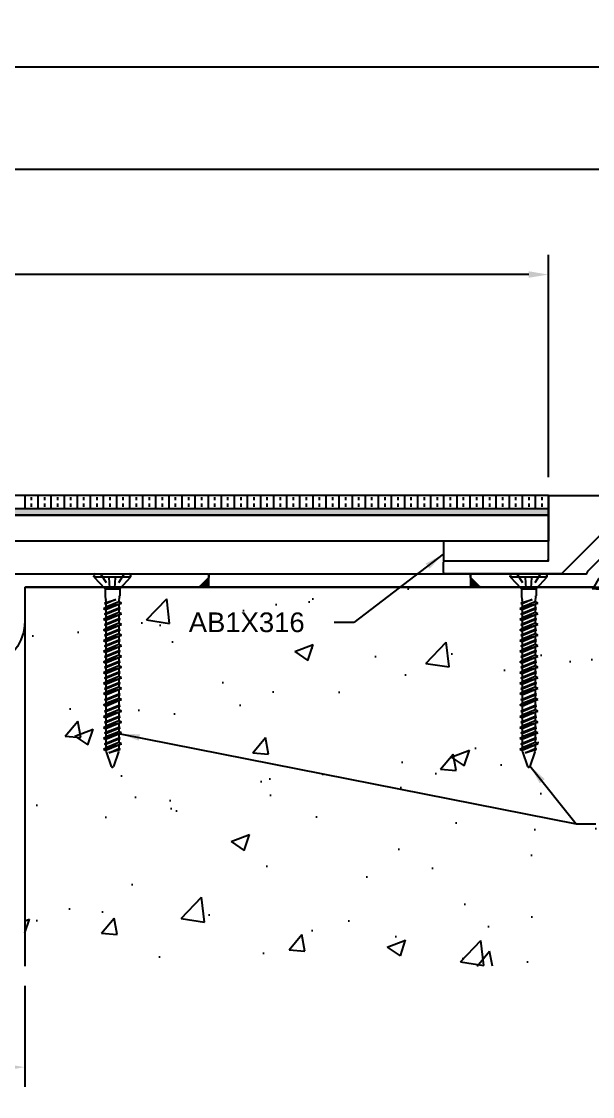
# Model space of a CAD drawing. Header units: inches. Extents: x -3.9 to 54.7, y -1.4 to 10.7.
# Drawn here: x 16.82 to 22.28, y -1.24 to 9.02 of the extents above; entities that cross this region are included whole.
import ezdxf

# ---------------------------------------------------------------- set-up
doc = ezdxf.new("R2010")
doc.units = ezdxf.units.IN
doc.header["$MEASUREMENT"] = 0
doc.linetypes.add('DASHED', pattern=[0.75, 0.5, -0.25])
for name, color, linetype in [('Anchors', 4, 'Continuous'), ('Conditions', 1, 'Continuous'), ('Dimensions', 3, 'Continuous'), ('Metals', 7, 'Continuous'), ('Text', 2, 'Continuous')]:
    doc.layers.add(name, color=color, linetype=linetype)
doc.styles.add('ARIAL', font='arial.ttf')
doc.dimstyles.new('Arial', dxfattribs={"dimscale": 1.5, "dimtxt": 0.125, "dimasz": 0.125, "dimexe": 0.125, "dimexo": 0.125, "dimgap": 0.125, "dimtad": 0, "dimtih": 1, "dimtoh": 1, "dimdec": 4, "dimzin": 0, "dimdsep": 46, "dimlunit": 4, "dimtxsty": 'ARIAL', "dimcen": 0.125, "dimadec": 0, "dimazin": 0, "dimtfac": 1, "dimtdec": 4, "dimtofl": 0, "dimtmove": 0, "dimatfit": 3, "dimfxl": 0, "dimfrac": 2, "dimtolj": 1, "dimtzin": 0, "dimarcsym": 0})

# ---------------------------------------------------------------- blocks, each defined once
blk = doc.blocks.new('*D12')
at = {"layer": 'Defpoints', "color": 0}
for p in [(6.854, 0), (16.854, 0), (16.854, -0.965)]:
    blk.add_point(p, dxfattribs=at)
at = {"layer": 'Dimensions', "color": 0, "lineweight": -2}
for p, q in [((6.854, -0.188), (6.854, -1.153)), ((16.854, -0.188), (16.854, -1.153)), ((7.041, -0.965), (11.136, -0.965)), ((16.666, -0.965), (12.586, -0.965))]:
    blk.add_line(p, q, dxfattribs=at)
at = {"layer": 'Dimensions', "color": 0}
for points in [[(7.041, -0.934), (7.041, -0.997), (6.854, -0.965)], [(16.666, -0.934), (16.666, -0.997), (16.854, -0.965)]]:
    blk.add_solid(points, dxfattribs=at)
at = {"layer": 'Dimensions', "color": 0, "insert": (11.861, -0.965), "char_height": 0.1875, "attachment_point": 5, "style": 'ARIAL'}
blk.add_mtext('\\A1;10"\\P [254mm]', dxfattribs=at)
blk = doc.blocks.new('*D13')
at = {"layer": 'Defpoints', "color": 0}
for p in [(23.454, 8.579), (0.254, 4.482), (23.454, 4.482)]:
    blk.add_point(p, dxfattribs=at)
at = {"layer": 'Dimensions', "color": 0, "lineweight": -2}
for p, q in [((0.254, 4.67), (0.254, 8.766)), ((23.454, 4.67), (23.454, 8.766)), ((0.442, 8.579), (11.122, 8.579)), ((23.266, 8.579), (12.706, 8.579))]:
    blk.add_line(p, q, dxfattribs=at)
at = {"layer": 'Dimensions', "color": 0}
for points in [[(0.442, 8.61), (0.442, 8.548), (0.254, 8.579)], [(23.266, 8.61), (23.266, 8.548), (23.454, 8.579)]]:
    blk.add_solid(points, dxfattribs=at)
at = {"layer": 'Dimensions', "color": 0, "insert": (11.914, 8.579), "char_height": 0.1875, "attachment_point": 5, "style": 'ARIAL'}
blk.add_mtext('\\A1;1\'-11 3/16"\\P [589mm]', dxfattribs=at)
blk = doc.blocks.new('A$C63CB1885')
for p, q in [((-0.176, 0), (-0.175, 0.018)), ((-0.176, 0), (0.176, 0)), ((-0.176, 0), (-0.07, -0.113)), ((-0.163, 0.029), (0.163, 0.029)), ((0.07, -0.113), (0.176, 0)), ((0.176, 0), (0.175, 0.018)), ((-0.07, -0.113), (0.07, -0.113)), ((-0.07, -0.113), (-0.07, -0.18)), ((-0.069, -0.189), (-0.063, -0.215)), ((0.069, -0.189), (0.063, -0.215)), ((0.07, -0.113), (0.07, -0.18)), ((-0.086, -0.302), (0.086, -0.251)), ((-0.086, -0.302), (-0.062, -0.289)), ((-0.086, -0.302), (-0.062, -0.315)), ((-0.074, -0.251), (0.032, -0.215)), ((-0.074, -0.251), (-0.062, -0.245)), ((-0.074, -0.251), (-0.062, -0.257)), ((-0.074, -0.353), (0.074, -0.302)), ((-0.062, -0.245), (0.032, -0.215)), ((0.032, -0.215), (-0.062, -0.257)), ((-0.062, -0.225), (-0.062, -0.245)), ((0.062, -0.238), (-0.062, -0.289)), ((-0.062, -0.257), (-0.062, -0.289)), ((0.062, -0.264), (-0.062, -0.315)), ((-0.062, -0.346), (0.062, -0.296)), ((0.062, -0.225), (0.062, -0.238)), ((0.086, -0.251), (0.062, -0.238)), ((0.086, -0.251), (0.062, -0.264)), ((0.062, -0.264), (0.062, -0.296)), ((0.074, -0.302), (0.062, -0.296)), ((0.074, -0.302), (0.062, -0.308)), ((-0.086, -0.403), (0.086, -0.353)), ((-0.086, -0.403), (-0.062, -0.391)), ((-0.086, -0.403), (-0.062, -0.416)), ((-0.074, -0.353), (-0.062, -0.346)), ((-0.074, -0.353), (-0.062, -0.359)), ((-0.074, -0.454), (0.074, -0.403)), ((0.062, -0.308), (-0.062, -0.359)), ((-0.062, -0.315), (-0.062, -0.346)), ((0.062, -0.34), (-0.062, -0.391)), ((-0.062, -0.359), (-0.062, -0.391)), ((0.062, -0.366), (-0.062, -0.416)), ((-0.062, -0.448), (0.062, -0.397)), ((0.062, -0.41), (-0.062, -0.46)), ((0.062, -0.308), (0.062, -0.34)), ((0.086, -0.353), (0.062, -0.34)), ((0.086, -0.353), (0.062, -0.366)), ((0.062, -0.366), (0.062, -0.397)), ((0.074, -0.403), (0.062, -0.397)), ((0.074, -0.403), (0.062, -0.41)), ((0.062, -0.41), (0.062, -0.441)), ((-0.086, -0.505), (0.086, -0.454)), ((-0.086, -0.505), (-0.062, -0.492)), ((-0.086, -0.505), (-0.062, -0.518)), ((-0.074, -0.454), (-0.062, -0.448)), ((-0.074, -0.454), (-0.062, -0.46)), ((-0.074, -0.556), (0.074, -0.505)), ((-0.062, -0.416), (-0.062, -0.448)), ((0.062, -0.441), (-0.062, -0.492)), ((-0.062, -0.46), (-0.062, -0.492)), ((0.062, -0.467), (-0.062, -0.518)), ((-0.062, -0.55), (0.062, -0.499)), ((0.062, -0.511), (-0.062, -0.562)), ((0.086, -0.454), (0.062, -0.441)), ((0.086, -0.454), (0.062, -0.467)), ((0.062, -0.467), (0.062, -0.499)), ((0.074, -0.505), (0.062, -0.499)), ((0.074, -0.505), (0.062, -0.511)), ((0.062, -0.511), (0.062, -0.543)), ((-0.086, -0.607), (0.086, -0.556)), ((-0.086, -0.607), (-0.062, -0.594)), ((-0.086, -0.607), (-0.062, -0.619)), ((-0.074, -0.556), (-0.062, -0.55)), ((-0.074, -0.556), (-0.062, -0.562)), ((-0.074, -0.657), (0.074, -0.607)), ((-0.062, -0.518), (-0.062, -0.55)), ((0.062, -0.543), (-0.062, -0.594)), ((-0.062, -0.562), (-0.062, -0.594)), ((0.062, -0.569), (-0.062, -0.619)), ((-0.062, -0.651), (0.062, -0.6)), ((0.062, -0.613), (-0.062, -0.664)), ((0.086, -0.556), (0.062, -0.543)), ((0.086, -0.556), (0.062, -0.569)), ((0.062, -0.569), (0.062, -0.6)), ((0.074, -0.607), (0.062, -0.6)), ((0.074, -0.607), (0.062, -0.613)), ((0.062, -0.613), (0.062, -0.644)), ((-0.086, -0.708), (0.086, -0.657)), ((-0.086, -0.708), (-0.062, -0.695)), ((-0.086, -0.708), (-0.062, -0.721)), ((-0.074, -0.657), (-0.062, -0.651)), ((-0.074, -0.657), (-0.062, -0.664)), ((-0.074, -0.759), (0.074, -0.708)), ((-0.062, -0.619), (-0.062, -0.651)), ((0.062, -0.644), (-0.062, -0.695)), ((-0.062, -0.664), (-0.062, -0.695)), ((0.062, -0.67), (-0.062, -0.721)), ((-0.062, -0.753), (0.062, -0.702)), ((0.062, -0.714), (-0.062, -0.765)), ((0.086, -0.657), (0.062, -0.644)), ((0.086, -0.657), (0.062, -0.67)), ((0.062, -0.67), (0.062, -0.702)), ((0.074, -0.708), (0.062, -0.702)), ((0.074, -0.708), (0.062, -0.714)), ((0.062, -0.714), (0.062, -0.746)), ((-0.086, -0.81), (0.086, -0.759)), ((-0.086, -0.81), (-0.062, -0.797)), ((-0.086, -0.81), (-0.062, -0.823)), ((-0.074, -0.759), (-0.062, -0.753)), ((-0.074, -0.759), (-0.062, -0.765)), ((-0.074, -0.86), (0.074, -0.81)), ((-0.062, -0.721), (-0.062, -0.753)), ((0.062, -0.746), (-0.062, -0.797)), ((-0.062, -0.765), (-0.062, -0.797)), ((0.062, -0.772), (-0.062, -0.823)), ((-0.062, -0.854), (0.062, -0.804)), ((0.062, -0.816), (-0.062, -0.867)), ((0.086, -0.759), (0.062, -0.746)), ((0.086, -0.759), (0.062, -0.772)), ((0.062, -0.772), (0.062, -0.804)), ((0.074, -0.81), (0.062, -0.804)), ((0.074, -0.81), (0.062, -0.816)), ((0.062, -0.816), (0.062, -0.848)), ((-0.086, -0.911), (0.086, -0.86)), ((-0.086, -0.911), (-0.062, -0.898)), ((-0.086, -0.911), (-0.062, -0.924)), ((-0.074, -0.86), (-0.062, -0.854)), ((-0.074, -0.86), (-0.062, -0.867)), ((-0.074, -0.962), (0.074, -0.911)), ((-0.062, -0.823), (-0.062, -0.854)), ((0.062, -0.848), (-0.062, -0.898)), ((-0.062, -0.867), (-0.062, -0.898)), ((0.062, -0.873), (-0.062, -0.924)), ((-0.062, -0.956), (0.062, -0.905)), ((0.062, -0.917), (-0.062, -0.968)), ((0.086, -0.86), (0.062, -0.848)), ((0.086, -0.86), (0.062, -0.873)), ((0.062, -0.873), (0.062, -0.905)), ((0.074, -0.911), (0.062, -0.905)), ((0.074, -0.911), (0.062, -0.917)), ((0.062, -0.917), (0.062, -0.949)), ((-0.086, -1.013), (0.086, -0.962)), ((-0.086, -1.013), (-0.062, -1)), ((-0.086, -1.013), (-0.062, -1.026)), ((-0.074, -0.962), (-0.062, -0.956)), ((-0.074, -0.962), (-0.062, -0.968)), ((-0.074, -1.064), (0.074, -1.013)), ((-0.062, -0.924), (-0.062, -0.956)), ((0.062, -0.949), (-0.062, -1)), ((-0.062, -0.968), (-0.062, -1)), ((0.062, -0.975), (-0.062, -1.026)), ((-0.062, -1.057), (0.062, -1.007)), ((0.062, -1.019), (-0.062, -1.07)), ((-0.062, -1.026), (-0.062, -1.057)), ((0.086, -0.962), (0.062, -0.949)), ((0.086, -0.962), (0.062, -0.975)), ((0.062, -0.975), (0.062, -1.007)), ((0.074, -1.013), (0.062, -1.007)), ((0.074, -1.013), (0.062, -1.019)), ((0.062, -1.019), (0.062, -1.051)), ((-0.086, -1.114), (0.086, -1.064)), ((-0.086, -1.114), (-0.062, -1.101)), ((-0.086, -1.114), (-0.062, -1.127)), ((-0.074, -1.064), (-0.062, -1.057)), ((-0.074, -1.064), (-0.062, -1.07)), ((-0.074, -1.171), (0.074, -1.121)), ((0.062, -1.051), (-0.062, -1.101)), ((-0.062, -1.07), (-0.062, -1.101)), ((0.062, -1.077), (-0.062, -1.127)), ((-0.062, -1.165), (0.062, -1.115)), ((0.062, -1.127), (-0.062, -1.178)), ((-0.062, -1.127), (-0.062, -1.165)), ((0.086, -1.064), (0.062, -1.051)), ((0.086, -1.064), (0.062, -1.077)), ((0.062, -1.077), (0.062, -1.115)), ((0.074, -1.121), (0.062, -1.115)), ((0.074, -1.121), (0.062, -1.127)), ((0.062, -1.127), (0.062, -1.159)), ((-0.086, -1.222), (0.086, -1.171)), ((-0.086, -1.222), (-0.062, -1.209)), ((-0.086, -1.222), (-0.062, -1.235)), ((-0.074, -1.171), (-0.062, -1.165)), ((-0.074, -1.171), (-0.062, -1.178)), ((-0.074, -1.282), (0.074, -1.231)), ((0.062, -1.159), (-0.062, -1.209)), ((-0.062, -1.178), (-0.062, -1.209)), ((0.062, -1.184), (-0.062, -1.235)), ((-0.062, -1.275), (0.062, -1.225)), ((0.086, -1.171), (0.062, -1.159)), ((0.086, -1.171), (0.062, -1.184)), ((0.062, -1.184), (0.062, -1.225)), ((0.074, -1.231), (0.062, -1.225)), ((0.074, -1.231), (0.062, -1.237)), ((-0.086, -1.332), (0.086, -1.282)), ((-0.086, -1.332), (-0.062, -1.319)), ((-0.086, -1.332), (-0.062, -1.345)), ((-0.074, -1.282), (-0.062, -1.275)), ((-0.074, -1.282), (-0.062, -1.288)), ((-0.062, -1.235), (-0.062, -1.275)), ((0.062, -1.237), (-0.062, -1.288)), ((0.062, -1.269), (-0.062, -1.319)), ((-0.062, -1.288), (-0.062, -1.319)), ((0.062, -1.295), (-0.062, -1.345)), ((-0.062, -1.381), (0.062, -1.33)), ((0.062, -1.237), (0.062, -1.269)), ((0.086, -1.282), (0.062, -1.269)), ((0.086, -1.282), (0.062, -1.295)), ((0.062, -1.295), (0.062, -1.33)), ((0.074, -1.336), (0.062, -1.33)), ((-0.086, -1.438), (0.086, -1.387)), ((-0.086, -1.438), (-0.062, -1.425)), ((-0.074, -1.387), (0.074, -1.336)), ((-0.074, -1.387), (-0.062, -1.381)), ((-0.074, -1.387), (-0.062, -1.393)), ((0.062, -1.343), (-0.062, -1.393)), ((-0.062, -1.345), (-0.062, -1.381)), ((0.062, -1.374), (-0.062, -1.425)), ((-0.062, -1.393), (-0.062, -1.425)), ((0.062, -1.4), (-0.062, -1.451)), ((-0.062, -1.483), (0.062, -1.433)), ((0.074, -1.336), (0.062, -1.343)), ((0.062, -1.343), (0.062, -1.374)), ((0.086, -1.387), (0.062, -1.374)), ((0.086, -1.387), (0.062, -1.4)), ((0.062, -1.4), (0.062, -1.433)), ((0.074, -1.439), (0.062, -1.433)), ((-0.086, -1.438), (-0.062, -1.451)), ((-0.086, -1.54), (0.086, -1.489)), ((-0.086, -1.54), (-0.062, -1.527)), ((-0.074, -1.489), (0.074, -1.439)), ((-0.074, -1.489), (-0.062, -1.483)), ((-0.074, -1.489), (-0.062, -1.496)), ((0.062, -1.445), (-0.062, -1.496)), ((-0.062, -1.451), (-0.062, -1.483)), ((0.062, -1.477), (-0.062, -1.527)), ((-0.062, -1.496), (-0.062, -1.527)), ((0.062, -1.502), (-0.062, -1.553)), ((-0.062, -1.586), (0.062, -1.535)), ((0.074, -1.439), (0.062, -1.445)), ((0.062, -1.445), (0.062, -1.477)), ((0.086, -1.489), (0.062, -1.477)), ((0.086, -1.489), (0.062, -1.502)), ((0.062, -1.502), (0.062, -1.535)), ((0.074, -1.541), (0.062, -1.535)), ((-0.086, -1.54), (-0.062, -1.553)), ((-0.086, -1.643), (0.086, -1.592)), ((-0.086, -1.643), (-0.062, -1.63)), ((-0.074, -1.592), (0.074, -1.541)), ((-0.074, -1.592), (-0.062, -1.586)), ((-0.074, -1.592), (-0.062, -1.598)), ((0.062, -1.547), (-0.062, -1.598)), ((-0.062, -1.553), (-0.062, -1.586)), ((0.062, -1.579), (-0.062, -1.63)), ((-0.062, -1.598), (-0.062, -1.63)), ((0.062, -1.605), (-0.062, -1.655)), ((-0.034, -1.679), (0.062, -1.636)), ((0.074, -1.541), (0.062, -1.547)), ((0.062, -1.547), (0.062, -1.579)), ((0.086, -1.592), (0.062, -1.579)), ((0.086, -1.592), (0.062, -1.605)), ((0.062, -1.605), (0.062, -1.652)), ((0.074, -1.643), (0.062, -1.636)), ((-0.086, -1.643), (-0.062, -1.655)), ((-0.06, -1.668), (-0.01, -1.81)), ((-0.034, -1.679), (0.074, -1.643)), ((0.062, -1.649), (-0.034, -1.679)), ((0.06, -1.668), (0.01, -1.81)), ((0.074, -1.643), (0.062, -1.649))]:
    blk.add_line(p, q)
at = {"linetype": 'DASHED', "ltscale": 0.025}
for p, q in [((-0.113, 0.029), (-0.024, -0.106)), ((-0.024, -0.106), (-0.031, 0.028)), ((0.024, -0.106), (0.031, 0.029)), ((0.112, 0.029), (0.024, -0.106)), ((-0.024, -0.106), (0.024, -0.106))]:
    blk.add_line(p, q, dxfattribs=at)
for centre, radius, start, end in [((-0.163, 0.017), 0.0112, 90, 175), ((0.163, 0.017), 0.0112, 5, 90), ((-0.023, -0.18), 0.0465, 180, 191.9357), ((0.023, -0.18), 0.0465, 348.0643, 0), ((-0.109, -0.225), 0.0465, 0, 11.9357), ((0.109, -0.225), 0.0465, 168.0643, 180), ((-0.016, -1.652), 0.0465, 183.9476, 199.3058), ((0.016, -1.652), 0.0465, 340.6942, 0), ((0, -1.806), 0.0106, 204.1001, 335.8999)]:
    blk.add_arc(centre, radius, start, end)
blk = doc.blocks.new('TF316134')
blk.add_blockref('A$C63CB1885', (0, -0.0285))
blk = doc.blocks.new('NB703')
at = {"linetype": 'Continuous', "flags": 128}
blk.add_lwpolyline([(-0.552, 0), (0.553, 0, 0.414214), (0.563, 0.01), (0.563, 0.74, -0.414214), (0.573, 0.75), (0.882, 0.75, -0.198912), (0.889, 0.747), (1.555, 0.08, -0.065543), (1.557, 0.078), (1.599, 0.005, 0.267949), (1.608, 0), (2.686, 0, 0.198912), (2.693, 0.003), (2.78, 0.09), (2.78, 0.115, 0.414214), (2.77, 0.125), (1.68, 0.125, -0.267949), (1.671, 0.13), (1.657, 0.155, 0.065543), (1.655, 0.157), (0.94, 0.872, 0.198912), (0.933, 0.875), (0.447, 0.875, 0.414214), (0.437, 0.865), (0.437, 0.135, -0.414214), (0.428, 0.125), (-0.552, 0.125, 0.414214), (-0.562, 0.115), (-0.562, 0.01, 0.414214)], format="xyb", close=True, dxfattribs=at)
blk = doc.blocks.new('*D17')
at = {"layer": 'Defpoints', "color": 0}
for p in [(1, 7.603), (1, 4.477), (22.708, 4.477)]:
    blk.add_point(p, dxfattribs=at)
at = {"layer": 'Dimensions', "color": 0, "lineweight": -2}
for p, q in [((1, 4.665), (1, 7.791)), ((22.708, 4.665), (22.708, 7.791)), ((1.188, 7.603), (11.08, 7.603)), ((22.52, 7.603), (12.664, 7.603))]:
    blk.add_line(p, q, dxfattribs=at)
at = {"layer": 'Dimensions', "color": 0}
for points in [[(1.188, 7.635), (1.188, 7.572), (1, 7.603)], [(22.52, 7.635), (22.52, 7.572), (22.708, 7.603)]]:
    blk.add_solid(points, dxfattribs=at)
at = {"layer": 'Dimensions', "color": 0, "insert": (11.872, 7.603), "char_height": 0.1875, "attachment_point": 5, "style": 'ARIAL'}
blk.add_mtext('\\A1;1\'-9 11/16"\\P [551mm]', dxfattribs=at)
blk = doc.blocks.new('PS212A')
at = {"linetype": 'Continuous', "flags": 128}
blk.add_lwpolyline([(0.45, 0.125), (-1.747, 0.125, 0.414214), (-1.757, 0.115), (-1.757, 0.094, 0.198912), (-1.754, 0.087), (-1.67, 0.003, 0.198912), (-1.663, 0), (-0.01, 0, -0.414214), (0, -0.01), (0, -0.325, 0.758338), (0.834, -0.559, 0.420887), (0.831, -0.545), (0.74, -0.492, 0.405496), (0.726, -0.496, -3.520953), (0.726, -0.154, 0.405496), (0.74, -0.158), (0.831, -0.105, 0.420887), (0.834, -0.091, 0.261868)], format="xyb", close=True, dxfattribs=at)
blk = doc.blocks.new('NBT123')
blk.add_lwpolyline([(-0.985, 0.61, 0.414214), (-1, 0.625), (-1.824, 0.625, 0.668179), (-1.834, 0.599), (-1.114, -0.121, 0.198912), (-1.104, -0.125), (0, -0.125, 0.414214), (0.015, -0.11), (0.015, -0.015, 0.414214), (0, 0), (-0.97, 0, -0.414214), (-0.985, 0.015)], format="xyb", close=True)
blk = doc.blocks.new('*D19')
at = {"layer": 'Defpoints', "color": 0}
for p in [(21.854, 6.6), (1.854, 4.477), (21.854, 4.477)]:
    blk.add_point(p, dxfattribs=at)
at = {"layer": 'Dimensions', "color": 0, "lineweight": -2}
for p, q in [((1.854, 4.665), (1.854, 6.787)), ((21.854, 4.665), (21.854, 6.787)), ((2.041, 6.6), (11.173, 6.6)), ((21.666, 6.6), (12.623, 6.6))]:
    blk.add_line(p, q, dxfattribs=at)
at = {"layer": 'Dimensions', "color": 0}
for points in [[(2.041, 6.631), (2.041, 6.569), (1.854, 6.6)], [(21.666, 6.631), (21.666, 6.569), (21.854, 6.6)]]:
    blk.add_solid(points, dxfattribs=at)
at = {"layer": 'Dimensions', "color": 0, "insert": (11.898, 6.6), "char_height": 0.1875, "attachment_point": 5, "style": 'ARIAL'}
blk.add_mtext('\\A1;1\'-8"\\P [508mm]', dxfattribs=at)
blk = doc.blocks.new('AB1X316')
at = {"layer": 'Metals'}
blk.add_lwpolyline([(-0.5, 0), (0.5, 0), (0.5, 0.1875), (-0.5, 0.1875)], close=True, dxfattribs=at)
blk = doc.blocks.new('*U30')
for p, q in [((20, 0.125), (0, 0.125)), ((15, 0.125), (15, 0)), ((15.0625, 0.109375), (15.0625, 0.078125)), ((15.125, 0.125), (15.125, 0)), ((15.1875, 0.109375), (15.1875, 0.078125)), ((15.25, 0.125), (15.25, 0)), ((15.3125, 0.109375), (15.3125, 0.078125)), ((15.375, 0.125), (15.375, 0)), ((15.4375, 0.109375), (15.4375, 0.078125)), ((15.5, 0.125), (15.5, 0)), ((15.5625, 0.109375), (15.5625, 0.078125)), ((15.625, 0.125), (15.625, 0)), ((15.6875, 0.109375), (15.6875, 0.078125)), ((15.75, 0.125), (15.75, 0)), ((15.8125, 0.109375), (15.8125, 0.078125)), ((15.875, 0.125), (15.875, 0)), ((15.9375, 0.109375), (15.9375, 0.078125)), ((16, 0.125), (16, 0)), ((16.0625, 0.109375), (16.0625, 0.078125)), ((16.125, 0.125), (16.125, 0)), ((16.1875, 0.109375), (16.1875, 0.078125)), ((16.25, 0.125), (16.25, 0)), ((16.3125, 0.109375), (16.3125, 0.078125)), ((16.375, 0.125), (16.375, 0)), ((16.4375, 0.109375), (16.4375, 0.078125)), ((16.5, 0.125), (16.5, 0)), ((16.5625, 0.109375), (16.5625, 0.078125)), ((16.625, 0.125), (16.625, 0)), ((16.6875, 0.109375), (16.6875, 0.078125)), ((16.75, 0.125), (16.75, 0)), ((16.8125, 0.109375), (16.8125, 0.078125)), ((16.875, 0.125), (16.875, 0)), ((16.9375, 0.109375), (16.9375, 0.078125)), ((17, 0.125), (17, 0)), ((17.0625, 0.109375), (17.0625, 0.078125)), ((17.125, 0.125), (17.125, 0)), ((17.1875, 0.109375), (17.1875, 0.078125)), ((17.25, 0.125), (17.25, 0)), ((17.3125, 0.109375), (17.3125, 0.078125)), ((17.375, 0.125), (17.375, 0)), ((17.4375, 0.109375), (17.4375, 0.078125)), ((17.5, 0.125), (17.5, 0)), ((17.5625, 0.109375), (17.5625, 0.078125)), ((17.625, 0.125), (17.625, 0)), ((17.6875, 0.109375), (17.6875, 0.078125)), ((17.75, 0.125), (17.75, 0)), ((17.8125, 0.109375), (17.8125, 0.078125)), ((17.875, 0.125), (17.875, 0)), ((17.9375, 0.109375), (17.9375, 0.078125)), ((18, 0.125), (18, 0)), ((18.0625, 0.109375), (18.0625, 0.078125)), ((18.125, 0.125), (18.125, 0)), ((18.1875, 0.109375), (18.1875, 0.078125)), ((18.25, 0.125), (18.25, 0)), ((18.3125, 0.109375), (18.3125, 0.078125)), ((18.375, 0.125), (18.375, 0)), ((18.4375, 0.109375), (18.4375, 0.078125)), ((18.5, 0.125), (18.5, 0)), ((18.5625, 0.109375), (18.5625, 0.078125)), ((18.625, 0.125), (18.625, 0)), ((18.6875, 0.109375), (18.6875, 0.078125)), ((18.75, 0.125), (18.75, 0)), ((18.8125, 0.109375), (18.8125, 0.078125)), ((18.875, 0.125), (18.875, 0)), ((18.9375, 0.109375), (18.9375, 0.078125)), ((19, 0.125), (19, 0)), ((19.0625, 0.109375), (19.0625, 0.078125)), ((19.125, 0.125), (19.125, 0)), ((19.1875, 0.109375), (19.1875, 0.078125)), ((19.25, 0.125), (19.25, 0)), ((19.3125, 0.109375), (19.3125, 0.078125)), ((19.375, 0.125), (19.375, 0)), ((19.4375, 0.109375), (19.4375, 0.078125)), ((19.5, 0.125), (19.5, 0)), ((19.5625, 0.109375), (19.5625, 0.078125)), ((19.625, 0.125), (19.625, 0)), ((19.6875, 0.109375), (19.6875, 0.078125)), ((19.75, 0.125), (19.75, 0)), ((19.8125, 0.109375), (19.8125, 0.078125)), ((19.875, 0.125), (19.875, 0)), ((19.9375, 0.109375), (19.9375, 0.078125)), ((20, 0), (20, 0.125)), ((20, 0.125), (20, 0)), ((20, 0.125), (20, 0)), ((0, 0), (20, 0)), ((15.0625, 0.046875), (15.0625, 0.015625)), ((15.1875, 0.046875), (15.1875, 0.015625)), ((15.3125, 0.046875), (15.3125, 0.015625)), ((15.4375, 0.046875), (15.4375, 0.015625)), ((15.5625, 0.046875), (15.5625, 0.015625)), ((15.6875, 0.046875), (15.6875, 0.015625)), ((15.8125, 0.046875), (15.8125, 0.015625)), ((15.9375, 0.046875), (15.9375, 0.015625)), ((16.0625, 0.046875), (16.0625, 0.015625)), ((16.1875, 0.046875), (16.1875, 0.015625)), ((16.3125, 0.046875), (16.3125, 0.015625)), ((16.4375, 0.046875), (16.4375, 0.015625)), ((16.5625, 0.046875), (16.5625, 0.015625)), ((16.6875, 0.046875), (16.6875, 0.015625)), ((16.8125, 0.046875), (16.8125, 0.015625)), ((16.9375, 0.046875), (16.9375, 0.015625)), ((17.0625, 0.046875), (17.0625, 0.015625)), ((17.1875, 0.046875), (17.1875, 0.015625)), ((17.3125, 0.046875), (17.3125, 0.015625)), ((17.4375, 0.046875), (17.4375, 0.015625)), ((17.5625, 0.046875), (17.5625, 0.015625)), ((17.6875, 0.046875), (17.6875, 0.015625)), ((17.8125, 0.046875), (17.8125, 0.015625)), ((17.9375, 0.046875), (17.9375, 0.015625)), ((18.0625, 0.046875), (18.0625, 0.015625)), ((18.1875, 0.046875), (18.1875, 0.015625)), ((18.3125, 0.046875), (18.3125, 0.015625)), ((18.4375, 0.046875), (18.4375, 0.015625)), ((18.5625, 0.046875), (18.5625, 0.015625)), ((18.6875, 0.046875), (18.6875, 0.015625)), ((18.8125, 0.046875), (18.8125, 0.015625)), ((18.9375, 0.046875), (18.9375, 0.015625)), ((19.0625, 0.046875), (19.0625, 0.015625)), ((19.1875, 0.046875), (19.1875, 0.015625)), ((19.3125, 0.046875), (19.3125, 0.015625)), ((19.4375, 0.046875), (19.4375, 0.015625)), ((19.5625, 0.046875), (19.5625, 0.015625)), ((19.6875, 0.046875), (19.6875, 0.015625)), ((19.8125, 0.046875), (19.8125, 0.015625)), ((19.9375, 0.046875), (19.9375, 0.015625))]:
    blk.add_line(p, q)

msp = doc.modelspace()

# ---------------------------------------------------------------- hatches: boundary and pattern name
for points in [[(18.60813, 3.70438, 0.19891237), (18.61106, 3.71145), (18.61106, 3.61733), (18.51693, 3.61733, 0.19891237), (18.524, 3.62026)], [(21.11399, 3.70438, -0.19891237), (21.11106, 3.71145), (21.11106, 3.61733), (21.20518, 3.61733, -0.19891237), (21.19811, 3.62026)]]:
    msp.add_hatch(color=253).paths.add_polyline_path(points)
at = {"layer": 'Conditions'}
msp.add_hatch(color=256, dxfattribs=at).paths.add_polyline_path([(1.85386, 4.36733), (1.85386, 4.30483), (21.85386, 4.30483), (21.85386, 4.36733)])
h = msp.add_hatch(dxfattribs=at)
h.set_pattern_fill('AR-CONC', color=256, scale=0.25, style=0)
h.paths.add_polyline_path([(26.45352, 4.30483), (24.60386, 4.30483), (24.60386, 3.61733), (24.02886, 3.61733, 0.27897821), (24.01817, 3.57039), (24.03981, 3.55873), (24.01581, 3.54581), (24.01581, 3.51412), (24.02725, 3.50795), (24.01581, 3.50179), (24.01581, 3.4701), (24.03981, 3.45717), (24.01581, 3.44425), (24.01581, 3.41255), (24.02725, 3.40639), (24.01581, 3.40023), (24.01581, 3.36853), (24.03981, 3.35561), (24.01581, 3.34269), (24.01581, 3.31099), (24.02725, 3.30483), (24.01581, 3.29867), (24.01581, 3.26697), (24.03981, 3.25405), (24.01581, 3.24112), (24.01581, 3.20943), (24.02725, 3.20327), (24.01581, 3.1971), (24.01581, 3.16541), (24.03981, 3.15248), (24.01581, 3.13956), (24.01581, 3.10787), (24.02725, 3.1017), (24.01581, 3.09554), (24.01581, 3.06385), (24.03981, 3.05092), (24.01581, 3.038), (24.01581, 3.0063), (24.02725, 3.00014), (24.01581, 2.99398), (24.01581, 2.96228), (24.03981, 2.94936), (24.01581, 2.93644), (24.01581, 2.90474), (24.02725, 2.89858), (24.01581, 2.89242), (24.01581, 2.86072), (24.03981, 2.8478), (24.01581, 2.83487), (24.01581, 2.80318), (24.02725, 2.79702), (24.01581, 2.79085), (24.01581, 2.75916), (24.03981, 2.74623), (24.01581, 2.73331), (24.01581, 2.70943), (24.02725, 2.70327), (24.01581, 2.6971), (24.01581, 2.66541), (24.03981, 2.65248), (24.01581, 2.63956), (24.01581, 2.60787), (24.02725, 2.6017), (24.01581, 2.59554), (24.01581, 2.56385), (24.03981, 2.55092), (24.01581, 2.538), (24.01581, 2.5063), (24.02725, 2.50014), (24.01581, 2.49398), (24.01581, 2.46228), (24.03981, 2.44936), (24.01581, 2.43644), (24.01581, 2.40474), (24.02725, 2.39858), (24.01581, 2.39242), (24.01581, 2.36072), (24.03981, 2.3478), (24.01581, 2.33487), (24.01581, 2.30318), (24.02725, 2.29702), (24.01581, 2.29085), (24.01581, 2.25916), (24.03981, 2.24623), (24.01581, 2.23331), (24.01581, 2.20162), (24.02725, 2.19545), (24.01581, 2.18929), (24.01581, 2.14876), (23.96378, 2.00024, -0.70927499), (23.94392, 1.99858), (23.89131, 2.14876), (23.89131, 2.18253), (23.86731, 2.19545), (23.89131, 2.20838), (23.89131, 2.24007), (23.87986, 2.24623), (23.89131, 2.2524), (23.89131, 2.28409), (23.86731, 2.29702), (23.89131, 2.30994), (23.89131, 2.34163), (23.87986, 2.3478), (23.89131, 2.35396), (23.89131, 2.38565), (23.86731, 2.39858), (23.89131, 2.4115), (23.89131, 2.4432), (23.87986, 2.44936), (23.89131, 2.45552), (23.89131, 2.48722), (23.86731, 2.50014), (23.89131, 2.51307), (23.89131, 2.54476), (23.87986, 2.55092), (23.89131, 2.55709), (23.89131, 2.58878), (23.86731, 2.6017), (23.89131, 2.61463), (23.89131, 2.64632), (23.87986, 2.65248), (23.89131, 2.65865), (23.89131, 2.68253), (23.86731, 2.69545), (23.89131, 2.70838), (23.89131, 2.74007), (23.87986, 2.74623), (23.89131, 2.7524), (23.89131, 2.78409), (23.86731, 2.79702), (23.89131, 2.80994), (23.89131, 2.84163), (23.87986, 2.8478), (23.89131, 2.85396), (23.89131, 2.88565), (23.86731, 2.89858), (23.89131, 2.9115), (23.89131, 2.9432), (23.87986, 2.94936), (23.89131, 2.95552), (23.89131, 2.98722), (23.86731, 3.00014), (23.89131, 3.01307), (23.89131, 3.04476), (23.87986, 3.05092), (23.89131, 3.05709), (23.89131, 3.08878), (23.86731, 3.1017), (23.89131, 3.11463), (23.89131, 3.14632), (23.87986, 3.15248), (23.89131, 3.15865), (23.89131, 3.19034), (23.86731, 3.20327), (23.89131, 3.21619), (23.89131, 3.24788), (23.87986, 3.25405), (23.89131, 3.26021), (23.89131, 3.2919), (23.86731, 3.30483), (23.89131, 3.31775), (23.89131, 3.34945), (23.87986, 3.35561), (23.89131, 3.36177), (23.89131, 3.39347), (23.86731, 3.40639), (23.89131, 3.41932), (23.89131, 3.45101), (23.87986, 3.45717), (23.89131, 3.46334), (23.89131, 3.49503), (23.86731, 3.50795), (23.89131, 3.52088), (23.89131, 3.55257), (23.87986, 3.55873), (23.88488, 3.56143, 0.33696155), (23.87826, 3.61733), (21.75092, 3.61733), (21.73578, 3.60133), (21.73578, 3.52937), (21.72928, 3.49865, 0.13295553), (21.73064, 3.47439), (21.75228, 3.46273), (21.72828, 3.44981), (21.72828, 3.41812), (21.73972, 3.41195), (21.72828, 3.40579), (21.72828, 3.3741), (21.75228, 3.36117), (21.72828, 3.34825), (21.72828, 3.31655), (21.73972, 3.31039), (21.72828, 3.30423), (21.72828, 3.27253), (21.75228, 3.25961), (21.72828, 3.24669), (21.72828, 3.21499), (21.73972, 3.20883), (21.72828, 3.20267), (21.72828, 3.17097), (21.75228, 3.15805), (21.72828, 3.14512), (21.72828, 3.11343), (21.73972, 3.10727), (21.72828, 3.1011), (21.72828, 3.06941), (21.75228, 3.05648), (21.72828, 3.04356), (21.72828, 3.01187), (21.73972, 3.0057), (21.72828, 2.99954), (21.72828, 2.96785), (21.75228, 2.95492), (21.72828, 2.942), (21.72828, 2.9103), (21.73972, 2.90414), (21.72828, 2.89798), (21.72828, 2.86628), (21.75228, 2.85336), (21.72828, 2.84044), (21.72828, 2.80874), (21.73972, 2.80258), (21.72828, 2.79642), (21.72828, 2.76472), (21.75228, 2.7518), (21.72828, 2.73887), (21.72828, 2.70718), (21.73972, 2.70102), (21.72828, 2.69485), (21.72828, 2.66316), (21.75228, 2.65023), (21.72828, 2.63731), (21.72828, 2.5993), (21.73972, 2.59314), (21.72828, 2.58697), (21.72828, 2.55528), (21.75228, 2.54235), (21.72828, 2.52943), (21.72828, 2.48917), (21.73972, 2.48301), (21.72828, 2.47684), (21.72828, 2.44515), (21.75228, 2.43223), (21.72828, 2.4193), (21.72828, 2.38354), (21.73972, 2.37738), (21.72828, 2.37121), (21.72828, 2.33952), (21.75228, 2.32659), (21.72828, 2.31367), (21.72828, 2.28128), (21.73972, 2.27511), (21.72828, 2.26895), (21.72828, 2.23726), (21.75228, 2.22433), (21.72828, 2.21141), (21.72828, 2.17902), (21.73972, 2.17285), (21.72828, 2.16669), (21.72828, 2.135), (21.75228, 2.12207), (21.72828, 2.10915), (21.72828, 2.07745), (21.73972, 2.07129), (21.72828, 2.06513), (21.72828, 2.0537), (21.67625, 1.90519, -0.70927499), (21.65638, 1.90352), (21.60176, 2.05945), (21.57978, 2.07129), (21.60388, 2.08427), (21.60388, 2.11595), (21.60379, 2.11591), (21.59233, 2.12207), (21.60388, 2.12829), (21.60388, 2.16058), (21.57978, 2.17355), (21.60388, 2.18653), (21.60387, 2.21821), (21.60379, 2.21817), (21.59233, 2.22433), (21.60387, 2.23054), (21.60387, 2.26284), (21.57978, 2.27581), (21.60387, 2.28879), (21.60387, 2.32046), (21.60379, 2.32043), (21.59233, 2.32659), (21.60386, 2.3328), (21.60386, 2.36848), (21.57978, 2.38145), (21.60386, 2.39441), (21.60386, 2.42609), (21.60379, 2.42606), (21.59233, 2.43223), (21.60386, 2.43843), (21.60385, 2.47861), (21.57978, 2.49157), (21.60385, 2.50454), (21.60385, 2.53622), (21.60379, 2.53619), (21.59233, 2.54235), (21.60385, 2.54855), (21.60384, 2.5865), (21.57978, 2.59945), (21.60384, 2.61241), (21.60384, 2.64409), (21.60379, 2.64407), (21.59233, 2.65023), (21.60384, 2.65643), (21.60384, 2.68806), (21.57978, 2.70102), (21.60383, 2.71397), (21.60383, 2.74565), (21.60379, 2.74563), (21.59233, 2.7518), (21.60383, 2.75799), (21.60383, 2.78963), (21.57978, 2.80258), (21.60383, 2.81553), (21.60382, 2.84721), (21.60379, 2.8472), (21.59233, 2.85336), (21.60382, 2.85954), (21.60382, 2.8912), (21.57978, 2.90414), (21.60382, 2.91709), (21.60382, 2.94877), (21.60379, 2.94876), (21.59233, 2.95492), (21.60382, 2.9611), (21.60381, 2.99276), (21.57978, 3.0057), (21.60381, 3.01865), (21.60381, 3.05033), (21.60379, 3.05032), (21.59233, 3.05648), (21.60381, 3.06266), (21.60381, 3.09433), (21.57978, 3.10727), (21.6038, 3.1202), (21.6038, 3.15189), (21.60379, 3.15188), (21.59233, 3.15805), (21.6038, 3.16422), (21.6038, 3.1959), (21.57978, 3.20883), (21.6038, 3.22176), (21.60379, 3.25345), (21.60379, 3.25345), (21.59233, 3.25961), (21.60379, 3.26578), (21.60379, 3.29746), (21.57978, 3.31039), (21.60379, 3.32332), (21.60379, 3.35501), (21.59233, 3.36117), (21.60378, 3.36734), (21.60378, 3.39903), (21.57978, 3.41195), (21.60378, 3.42488), (21.60378, 3.45657), (21.59233, 3.46273), (21.59734, 3.46543, 0.27305065), (21.60167, 3.5125, -0.0696153), (21.59728, 3.52462), (21.60852, 3.47145), (21.60378, 3.4689), (21.69812, 3.49918), (21.60378, 3.45657), (21.60378, 3.42488), (21.72828, 3.47566), (21.72828, 3.49389), (21.73477, 3.52462, 0.05212645), (21.73578, 3.53423), (21.73578, 3.60133), (21.59628, 3.60133), (21.59628, 3.53423, 0.128787), (21.59838, 3.51076, -0.0696153), (21.60277, 3.49865), (21.59628, 3.52937), (21.59628, 3.60133), (21.58113, 3.61733), (17.77529, 3.61733), (17.76015, 3.60133), (17.76015, 3.52937), (17.75365, 3.49865, 0.13295553), (17.75501, 3.47439), (17.77665, 3.46273), (17.75265, 3.44981), (17.75265, 3.41812), (17.76409, 3.41195), (17.75265, 3.40579), (17.75265, 3.3741), (17.77665, 3.36117), (17.75265, 3.34825), (17.75265, 3.31655), (17.76409, 3.31039), (17.75265, 3.30423), (17.75265, 3.27253), (17.77665, 3.25961), (17.75265, 3.24669), (17.75265, 3.21499), (17.76409, 3.20883), (17.75265, 3.20267), (17.75265, 3.17097), (17.77665, 3.15805), (17.75265, 3.14512), (17.75265, 3.11343), (17.76409, 3.10727), (17.75265, 3.1011), (17.75265, 3.06941), (17.77665, 3.05648), (17.75265, 3.04356), (17.75265, 3.01187), (17.76409, 3.0057), (17.75265, 2.99954), (17.75265, 2.96785), (17.77665, 2.95492), (17.75265, 2.942), (17.75265, 2.9103), (17.76409, 2.90414), (17.75265, 2.89798), (17.75265, 2.86628), (17.77665, 2.85336), (17.75265, 2.84044), (17.75265, 2.80874), (17.76409, 2.80258), (17.75265, 2.79642), (17.75265, 2.76472), (17.77665, 2.7518), (17.75265, 2.73887), (17.75265, 2.70718), (17.76409, 2.70102), (17.75265, 2.69485), (17.75265, 2.66316), (17.77665, 2.65023), (17.75265, 2.63731), (17.75265, 2.5993), (17.76409, 2.59314), (17.75265, 2.58697), (17.75265, 2.55528), (17.77665, 2.54235), (17.75265, 2.52943), (17.75265, 2.48917), (17.76409, 2.48301), (17.75265, 2.47684), (17.75265, 2.44515), (17.77665, 2.43223), (17.75265, 2.4193), (17.75265, 2.38354), (17.76409, 2.37738), (17.75265, 2.37121), (17.75265, 2.33952), (17.77665, 2.32659), (17.75265, 2.31367), (17.75265, 2.28128), (17.76409, 2.27511), (17.75265, 2.26895), (17.75265, 2.23726), (17.77665, 2.22433), (17.75265, 2.21141), (17.75265, 2.17902), (17.76409, 2.17285), (17.75265, 2.16669), (17.75265, 2.135), (17.77665, 2.12207), (17.75265, 2.10915), (17.75265, 2.07745), (17.76409, 2.07129), (17.75265, 2.06513), (17.75265, 2.0537), (17.70062, 1.90519, -0.70927499), (17.68076, 1.90352), (17.62613, 2.05945), (17.60415, 2.07129), (17.62826, 2.08427), (17.62825, 2.11595), (17.62816, 2.11591), (17.6167, 2.12207), (17.62825, 2.12829), (17.62825, 2.16058), (17.60415, 2.17355), (17.62825, 2.18653), (17.62825, 2.21821), (17.62816, 2.21817), (17.6167, 2.22433), (17.62824, 2.23054), (17.62824, 2.26284), (17.60415, 2.27581), (17.62824, 2.28879), (17.62824, 2.32046), (17.62816, 2.32043), (17.6167, 2.32659), (17.62824, 2.3328), (17.62823, 2.36848), (17.60415, 2.38145), (17.62823, 2.39441), (17.62823, 2.42609), (17.62816, 2.42606), (17.6167, 2.43223), (17.62823, 2.43843), (17.62823, 2.47861), (17.60415, 2.49157), (17.62822, 2.50454), (17.62822, 2.53622), (17.62816, 2.53619), (17.6167, 2.54235), (17.62822, 2.54855), (17.62822, 2.5865), (17.60415, 2.59945), (17.62822, 2.61241), (17.62821, 2.64409), (17.62816, 2.64407), (17.6167, 2.65023), (17.62821, 2.65643), (17.62821, 2.68806), (17.60415, 2.70102), (17.62821, 2.71397), (17.62821, 2.74565), (17.62816, 2.74563), (17.6167, 2.7518), (17.6282, 2.75799), (17.6282, 2.78963), (17.60415, 2.80258), (17.6282, 2.81553), (17.6282, 2.84721), (17.62816, 2.8472), (17.6167, 2.85336), (17.6282, 2.85954), (17.62819, 2.8912), (17.60415, 2.90414), (17.62819, 2.91709), (17.62819, 2.94877), (17.62816, 2.94876), (17.6167, 2.95492), (17.62819, 2.9611), (17.62819, 2.99276), (17.60415, 3.0057), (17.62818, 3.01865), (17.62818, 3.05033), (17.62816, 3.05032), (17.6167, 3.05648), (17.62818, 3.06266), (17.62818, 3.09433), (17.60415, 3.10727), (17.62818, 3.1202), (17.62817, 3.15189), (17.62816, 3.15188), (17.6167, 3.15805), (17.62817, 3.16422), (17.62817, 3.1959), (17.60415, 3.20883), (17.62817, 3.22176), (17.62817, 3.25345), (17.62816, 3.25345), (17.6167, 3.25961), (17.62816, 3.26578), (17.62816, 3.29746), (17.60415, 3.31039), (17.62816, 3.32332), (17.62816, 3.35501), (17.6167, 3.36117), (17.62816, 3.36734), (17.62815, 3.39903), (17.60415, 3.41195), (17.62815, 3.42488), (17.62815, 3.45657), (17.6167, 3.46273), (17.62172, 3.46543, 0.27305065), (17.62604, 3.5125, -0.0696153), (17.62165, 3.52462), (17.63289, 3.47145), (17.62815, 3.4689), (17.72249, 3.49918), (17.62815, 3.45657), (17.62815, 3.42488), (17.75265, 3.47566), (17.75265, 3.49389), (17.75914, 3.52462, 0.05212645), (17.76015, 3.53423), (17.76015, 3.60133), (17.62065, 3.60133), (17.62065, 3.53423, 0.128787), (17.62276, 3.51076, -0.0696153), (17.62714, 3.49865), (17.62065, 3.52937), (17.62065, 3.60133), (17.6055, 3.61733), (16.86386, 3.61733, 0.41421356), (16.85386, 3.60733), (16.85386, 0), (26.45352, 0)])
h.paths.add_polyline_path([(25.08548, 2.12115), (27.29545, 2.12115), (27.29545, 2.82336), (25.08548, 2.82336)], flags=9)
h.paths.add_polyline_path([(22.53315, 1.02804), (24.74311, 1.02804), (24.74311, 1.73025), (22.53315, 1.73025)], flags=24)
h.paths.add_polyline_path([(18.38456, 3.08488), (19.58553, 3.08488), (19.58553, 3.47127), (18.38456, 3.47127)], flags=24)
h.paths.add_polyline_path([(25.0993, 3.32866), (27.72839, 3.32866), (27.72839, 4.02959), (25.0993, 4.02959)], flags=9)

# ---------------------------------------------------------------- linework, layer by layer
for q in [(16.85386, 0), (24.60386, 3.61733)]:
    msp.add_line((16.85386, 3.61733), q, dxfattribs=at)
msp.add_lwpolyline([(1.85386, 4.36733), (21.85386, 4.36733), (21.85386, 4.30483), (1.85386, 4.30483)], close=True, dxfattribs=at)
at = {"layer": 'Metals'}
for points in [[(1.85386, 4.30483), (21.85386, 4.30483), (21.85386, 4.05483), (1.85386, 4.05483)], [(21.11106, 3.61733), (18.61106, 3.61733), (18.61106, 3.74233), (21.11106, 3.74233)]]:
    msp.add_lwpolyline(points, close=True, dxfattribs=at)

# ---------------------------------------------------------------- block references
at = {"layer": 'Anchors'}
for p in [(17.6904, 3.74233), (21.66603, 3.74233)]:
    msp.add_blockref('TF316134', p, dxfattribs=at)
at = {"layer": 'Conditions'}
msp.add_blockref('*U30', (1.85386, 4.36733), dxfattribs=at)
at = {"layer": 'Metals', "xscale": -1}
for name, p in [('NBT123', (20.86886, 3.86733)), ('NB703', (23.89106, 3.61733)), ('PS212A', (16.85386, 3.61733))]:
    msp.add_blockref(name, p, dxfattribs=at)
at = {"layer": 'Metals'}
msp.add_blockref('AB1X316', (21.35386, 3.86733), dxfattribs=at)

# ---------------------------------------------------------------- texts
at = {"layer": 'Text', "insert": (19.52664, 3.27974), "char_height": 0.1875, "width": 2.3515419, "attachment_point": 6, "style": 'ARIAL'}
msp.add_mtext('AB1X316', dxfattribs=at)

# ---------------------------------------------------------------- dimensions: what is measured, and where the dimension line sits
at = {"layer": 'Dimensions'}
for base, p1, p2, picture, middle in [((23.45356, 8.5789), (0.25417, 4.48233), (23.45356, 4.48233), '*D13', (11.91448, 8.5789)), ((1.00008, 7.60348), (22.70765, 4.47733), (1.00008, 4.47733), '*D17', (11.87205, 7.60348)), ((21.85386, 6.59979), (1.85386, 4.47733), (21.85386, 4.47733), '*D19', (11.8981, 6.59979)), ((16.85386, -0.96535), (6.85386, 0), (16.85386, 0), '*D12', (11.86103, -0.96535))]:
    dim = msp.add_linear_dim(base=base, p1=p1, p2=p2, dimstyle='Arial', override={"dimpost": '\\X'}, dxfattribs=at)
    dim.commit()
    dim.dimension.update_dxf_attribs({"geometry": picture, "text_midpoint": middle, "dimtype": 160})

# ---------------------------------------------------------------- leaders
at = {"layer": 'Text', "annotation_type": 0, "has_hookline": 1}
for points, hookline_direction, text_width in [([(20.84939, 3.92983), (19.99539, 3.27974), (19.80789, 3.27974)], 1, 1.09482), ([(21.67843, 1.91141), (22.11894, 1.35625), (22.30644, 1.35625)], 0, 2.08578)]:
    msp.add_leader(points, dimstyle='Arial', override={"dimgap": 0.1875, "dimtad": 0}, dxfattribs=dict(at, hookline_direction=hookline_direction, text_width=text_width))
at = {"layer": 'Text'}
msp.add_leader([(17.76465, 2.21787), (22.11894, 1.35625)], dimstyle='Arial', dxfattribs=at)

doc.saveas('drawing.dxf')
